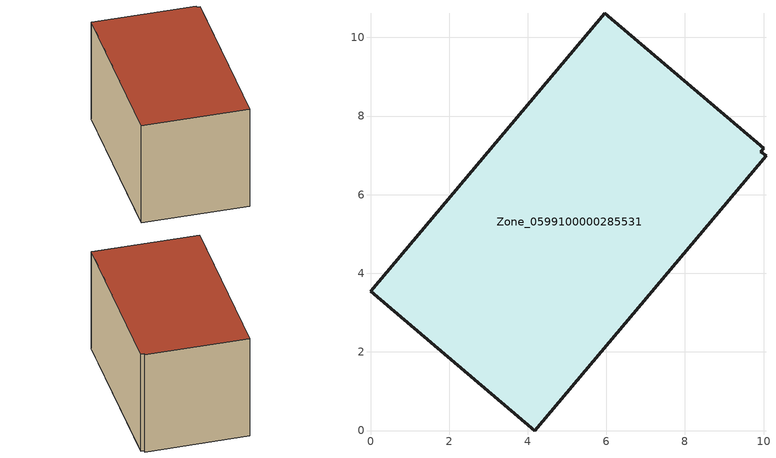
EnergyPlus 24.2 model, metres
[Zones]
Zone_0599100000285531
 floor ground (C_G): 0,3.54 5.96,10.61 10,7.18 9.93,7.09 10.06,6.99 4.18,0 z0.1
 wall outside (C_F): 5.96,10.61 0,3.54 4.18,0 10.06,6.99 9.93,7.09 10,7.18 5.96,10.61 z0.1:5.85
 roof outside (C_R): 0,3.54 4.18,0 10.06,6.99 9.93,7.09 10,7.18 5.96,10.61 z5.85
[BUILDING]
Pand.0599100000285531: North Axis=0; Terrain=City; Loads Convergence Tolerance Value=0.04; Temperature Convergence Tolerance Value=0.4; Solar Distribution=FullExterior; Maximum Number of Warmup Days=25; Minimum Number of Warmup Days=1
[Site:Location]
Rotterdam.The.Hague.AP_ZH_NLD Design_Conditions: Latitude=51.96; Longitude=4.45; Time Zone=1; Elevation=-4.5
[SITE:GROUNDTEMPERATURE:BUILDINGSURFACE]
18, 18, 18, 18, 18, 18, 18, 18, 18, 18, 18, 18
[MATERIAL] Thermal Absorptance=0.9; Solar Absorptance=0.7; Visible Absorptance=0.7
Name | Roughness | Thickness | Conductivity | Density | Specific Heat
G.TC.1946-1964 | MediumSmooth | 0.15 | 1 | 540 | 1210
F.TC.1946-1964 | Rough | 0.3 | 0.857143 | 1920 | 840
R.TC.1946-1964 | MediumRough | 0.2 | 0.235294 | 1500 | 1000
[CONSTRUCTION]
C_G: G.TC.1946-1964
C_F: F.TC.1946-1964
C_R: R.TC.1946-1964
[ZONE]
Zone_0599100000285531: Type=1; Multiplier=1; Ceiling Height=Autocalculate; Volume=Autocalculate; Floor Area=autocalculate; Part of Total Floor Area=Yes
[ZONEINFILTRATION:DESIGNFLOWRATE]
Infil_Zone_0599100000285531: Zone or ZoneList or Space or SpaceList=Zone_0599100000285531; Schedule=AlwaysOn; Design Flow Rate Calculation Method=Flow/Area; Flow Rate per Floor Area=0.003; Constant Term Coefficient=1; Temperature Term Coefficient=0; Velocity Term Coefficient=0; Velocity Squared Term Coefficient=0
[HVACTEMPLATE:ZONE:IDEALLOADSAIRSYSTEM]
Zone_0599100000285531: Maximum Heating Supply Air Temperature=50; Minimum Cooling Supply Air Temperature=13; Maximum Heating Supply Air Humidity Ratio=0.0156; Minimum Cooling Supply Air Humidity Ratio=0.0077; Heating Limit=NoLimit; Cooling Limit=NoLimit; Dehumidification Control Type=ConstantSensibleHeatRatio; Cooling Sensible Heat Ratio=0.7; Dehumidification Setpoint=60; Humidification Control Type=None; Humidification Setpoint=30; Outdoor Air Method=None; Outdoor Air Flow Rate per Person=0.00944; Outdoor Air Flow Rate per Zone Floor Area=0; Outdoor Air Flow Rate per Zone=0; Demand Controlled Ventilation Type=None; Outdoor Air Economizer Type=NoEconomizer; Heat Recovery Type=None; Sensible Heat Recovery Effectiveness=0.7; Latent Heat Recovery Effectiveness=0.65
[ZONECONTROL:THERMOSTAT]
ThermostatControl_Zone_0599100000285531: Zone or ZoneList=Zone_0599100000285531; Control Type Schedule=DualSetpointControlType; Control 1=Thermostat_Zone_0599100000285531; Temperature Difference Between Cutout And Setpoint=0
[THERMOSTATSETPOINT:DUALSETPOINT]
Thermostat_Zone_0599100000285531: Heating Setpoint Temperature Schedule=HeatingSetpoint_Zone_0599100000285531; Cooling Setpoint Temperature Schedule=CoolingSetpoint_Zone_0599100000285531
[SCHEDULE:COMPACT]
HeatingSetpoint_Zone_0599100000285531: Through: 12/31, For: AllDays, Until: 24:00, 21
CoolingSetpoint_Zone_0599100000285531: Through: 12/31, For: AllDays, Until: 24:00, 24
DualSetpointControlType: Through: 12/31, For: AllDays, Until: 24:00, 4
AlwaysOn: Through: 12/31, For: AllDays, Until: 24:00, 1
